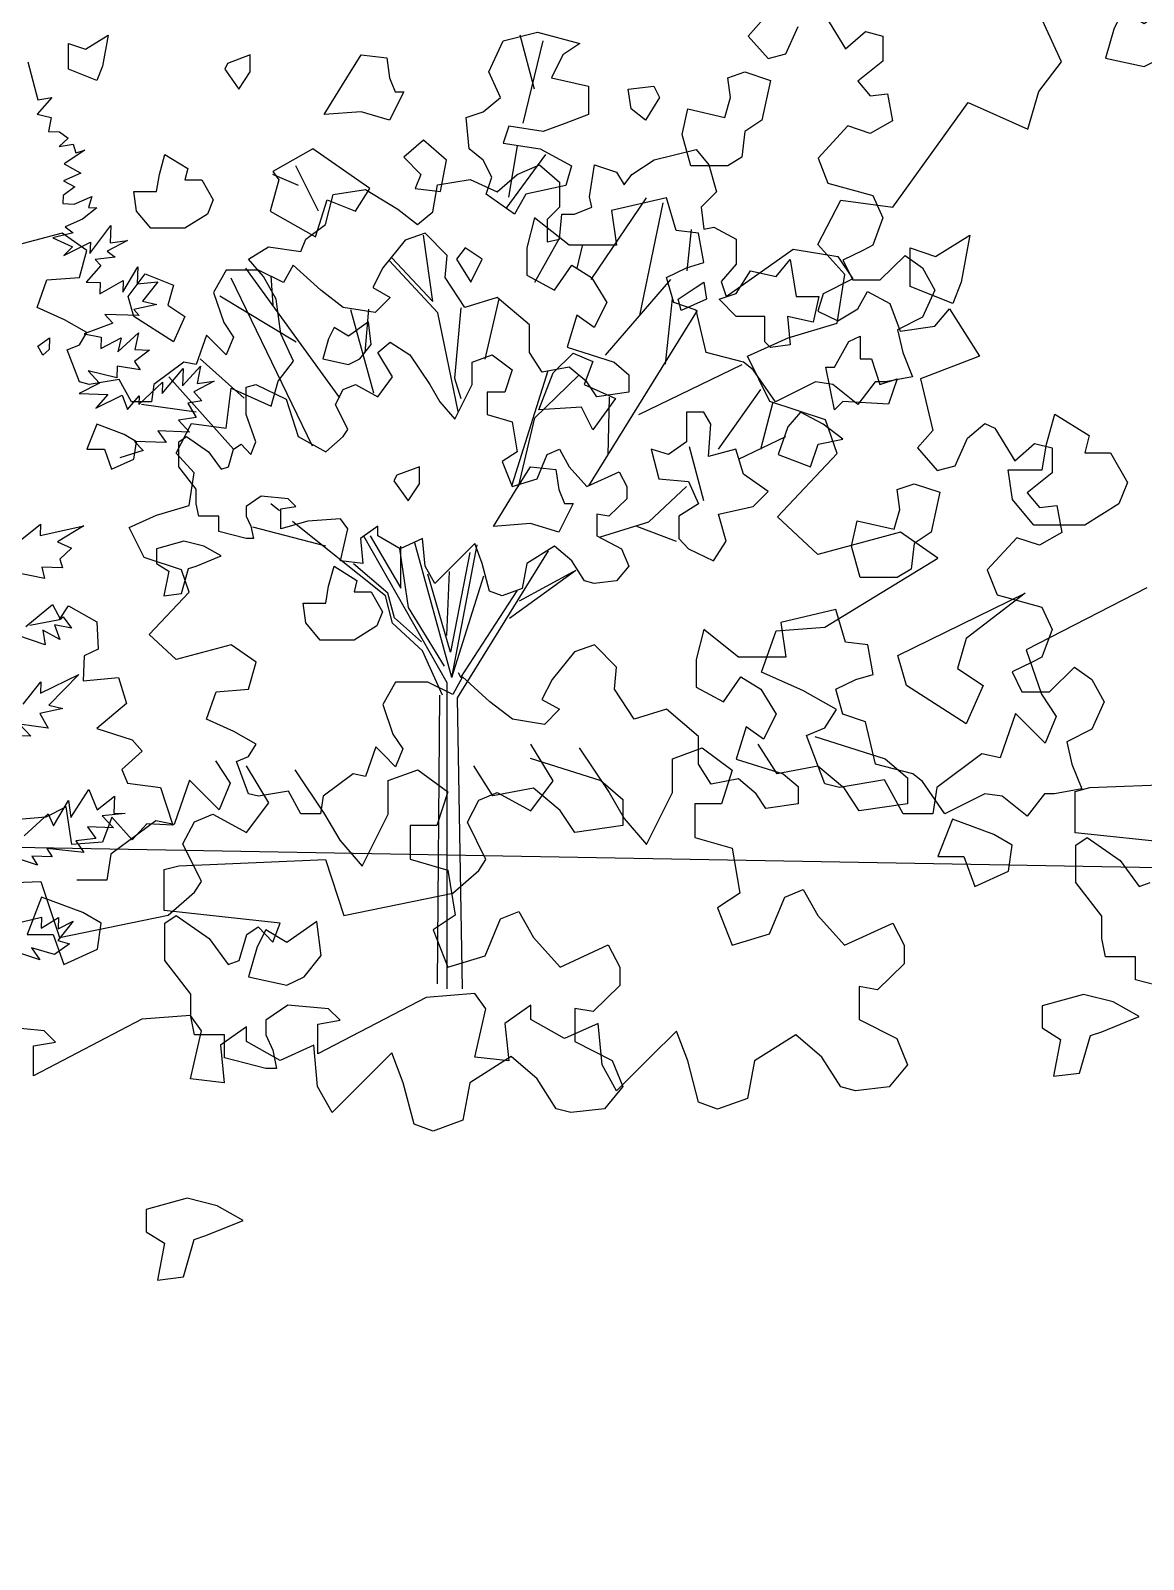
# Model space of a CAD drawing. Header units: inches. Extents: x -11 to 128, y 7 to 56.
# Drawn here: x 19.37 to 19.834, y 22.128 to 22.766 of the extents above; entities that cross this region are included whole.
import ezdxf

# ---------------------------------------------------------------- set-up
doc = ezdxf.new("R2010")
doc.units = ezdxf.units.IN
doc.header["$MEASUREMENT"] = 0
doc.layers.add('CAY', color=94, linetype='Continuous')
doc.layers.add('CAY-3', color=61, linetype='Continuous')
picture_1 = doc.add_image_def('image1.jpg', size_in_pixel=(1680, 1093))

# ---------------------------------------------------------------- blocks, each defined once
blk = doc.blocks.new('A$C76451831')
at = {"layer": 'CAY'}
for p, q in [((5949.7, 1306.8), (5958.9, 1271.5)), ((5972.1, 1273.8), (5958.5, 1258.4)), ((5958.9, 1271.5), (5972.1, 1273.8)), ((5958.5, 1258.4), (5971.5, 1255.2)), ((5971.5, 1255.2), (5968.8, 1242.2)), ((5968.8, 1242.2), (5979.2, 1241.8)), ((5987.1, 1236.1), (5978.7, 1228.2)), ((5979.2, 1241.8), (5987.1, 1236.1)), ((5978.7, 1228.2), (5991.9, 1230.5)), ((6002.6, 1224.7), (5983.6, 1212.2)), ((5991.9, 1230.5), (5994.4, 1222.3)), ((5994.4, 1222.3), (6002.6, 1224.7)), ((5983.6, 1212.2), (5999.1, 1203.5)), ((5999.1, 1203.5), (5983, 1196.4)), ((5983, 1196.4), (5993.3, 1190.6)), ((5982.6, 1182.8), (5982.3, 1175.1)), ((5993.3, 1190.6), (5982.6, 1182.8)), ((5992.7, 1174.7), (6009.3, 1181.8)), ((6009.3, 1181.8), (6006.2, 1171.5)), ((5982.3, 1175.1), (5992.7, 1174.7)), ((6013.9, 1171.3), (6000.4, 1160.8)), ((6006.2, 1171.5), (6013.9, 1171.3)), ((6000.4, 1160.8), (5984.3, 1153.7)), ((5984.3, 1153.7), (5991.8, 1148)), ((6007.4, 1128.9), (6026.9, 1154.9)), ((6026.9, 1154.9), (6026.3, 1138.6)), ((5991.8, 1148), (5973, 1143.2)), ((5973, 1143.2), (5991.3, 1134.9)), ((5983.3, 1127), (6007.8, 1139.3)), ((6007.8, 1139.3), (6007.4, 1128.9)), ((6042.3, 1140.8), (6023.3, 1131)), ((6026.3, 1138.6), (6042.3, 1140.8)), ((5991.3, 1134.9), (5983.3, 1127)), ((6030.9, 1125.3), (6012.2, 1123.3)), ((6012.2, 1123.3), (6017.4, 1117.6)), ((6023.3, 1131), (6030.9, 1125.3)), ((6017.4, 1117.6), (6003.8, 1102.2)), ((6037.9, 1092.9), (6051.8, 1116.4)), ((6051.8, 1116.4), (6051.3, 1100.6)), ((6003.8, 1102.2), (6016.9, 1101.8)), ((6016.5, 1091.4), (6038.3, 1103.8)), ((6016.9, 1101.8), (6016.5, 1091.4)), ((6038.3, 1103.8), (6037.9, 1092.9)), ((6051.3, 1100.6), (6070.4, 1102.6)), ((6070.4, 1102.6), (6056.2, 1084.5)), ((6069.6, 1081.4), (6048.2, 1076.7)), ((6056.2, 1084.5), (6069.6, 1081.4)), ((6053, 1071.1), (6021.3, 1072.2)), ((6021.3, 1072.2), (6028.7, 1064.2)), ((6048.2, 1076.7), (6053, 1071.1)), ((6028.7, 1064.2), (6002.1, 1054.3)), ((6002.1, 1054.3), (6017.8, 1051)), ((6033.2, 1037.3), (6052.4, 1055.2)), ((6052.4, 1055.2), (6049.1, 1039.5)), ((6017.8, 1051), (6017.5, 1040.6)), ((6017.5, 1040.6), (6036.4, 1050.3)), ((6036.4, 1050.3), (6033.2, 1037.3)), ((6062.7, 1039), (6048.8, 1028.6)), ((6049.1, 1039.5), (6062.7, 1039)), ((6032.8, 1024.2), (6032.4, 1013.3)), ((6053.9, 1020.7), (6032.8, 1024.2)), ((6048.8, 1028.6), (6053.9, 1020.7)), ((6093.3, 1005.7), (6110.2, 1024.2)), ((6110.2, 1024.2), (6107, 1008)), ((2228.3, 971.5), (2215.1, 1021.6)), ((2217.8, 939.8), (2236.3, 1016.3)), ((6005.9, 1019.7), (6016.3, 1008.4)), ((6032.4, 1013.3), (6005.9, 1019.7)), ((6052.8, 988.6), (6074.8, 1009.1)), ((6074.5, 998.7), (6093.9, 1022)), ((6074.8, 1009.1), (6074.5, 998.7)), ((6093.9, 1022), (6093.3, 1005.7)), ((6122.9, 1010.1), (6104, 1000.4)), ((6107, 1008), (6122.9, 1010.1)), ((6016.3, 1008.4), (5997.4, 998.7)), ((5997.4, 998.7), (6024.1, 997.7)), ((6024.1, 997.7), (6012.8, 985)), ((6012.8, 985), (6037.3, 997.3)), ((6037.3, 997.3), (6042.2, 983.9)), ((6042.2, 983.9), (6053.1, 996.7)), ((6053.1, 996.7), (6052.8, 988.6)), ((6104, 1000.4), (6111.4, 992)), ((6111.4, 992), (6098.2, 989.7)), ((6098.2, 989.7), (6105.9, 976.3)), ((6105.9, 976.3), (6089.5, 974.1)), ((6089.5, 974.1), (6099.9, 962.9)), ((6078.3, 953.2), (6048.9, 954.2)), ((6048.9, 954.2), (6056.8, 945.8)), ((6070.5, 963.9), (6078.3, 953.2)), ((6099.9, 962.9), (6070.5, 963.9)), ((6056.8, 945.8), (6035.2, 938.9)), ((2201.9, 860.6), (2238.9, 910.7)), ((2204.6, 871.1), (2212.5, 918.7)), ((2027.8, 857.9), (2006.6, 900.2)), ((2009.3, 881.7), (1985.5, 892.2)), ((2281, 794.5), (2332.5, 870.4)), ((2491.6, 827), (2512.8, 868.3)), ((2512.8, 868.3), (2561.2, 861.8)), ((2326.2, 761), (2347.8, 865.6)), ((2370.1, 802.5), (2374.1, 840.9)), ((2134, 774), (2125.3, 835.7)), ((2228.6, 791.9), (2251.7, 832.8)), ((2268, 805.1), (2272.9, 825.9)), ((2516.4, 799.3), (2491.6, 827)), ((2138.7, 763.4), (2093.5, 812.2)), ((2095.8, 814.5), (2134, 774)), ((2022.3, 639.8), (1946.8, 795.6)), ((2047.7, 684.5), (1960.2, 805.1)), ((1985.8, 770.9), (1983.8, 797.9)), ((2509.3, 753.8), (2516.4, 799.3)), ((2294.3, 724.1), (2354.9, 794.5)), ((2007, 736.3), (1936.2, 779.1)), ((2159.9, 768.1), (2154, 702.8)), ((2182.7, 720.5), (2195.7, 776.4)), ((2350.1, 715.8), (2356.4, 776.4)), ((2079.1, 689), (2057.9, 766.3)), ((2071.1, 726.8), (2074.5, 766.9)), ((2157.5, 671.8), (2138.7, 763.4)), ((2278.7, 602.9), (2379.6, 765.8)), ((2463.9, 740.3), (2509.3, 753.8)), ((2426.2, 723.2), (2463.9, 740.3)), ((1958.8, 684.4), (1917.8, 720.8)), ((2325.4, 669), (2421.3, 715.4)), ((2446.8, 681.3), (2426.2, 723.2)), ((1948.8, 636.8), (1888.7, 704)), ((2154, 702.8), (2159.9, 684)), ((2207.6, 603.7), (2240.9, 709.9)), ((2228.7, 665.9), (2269.2, 705.2)), ((2296.7, 631.7), (2297.9, 685.1)), ((2399.3, 636.8), (2438.6, 692.2)), ((1914.2, 671.4), (1863.5, 678.5)), ((2438.6, 636.8), (2450, 680.8)), ((2498.7, 664.2), (2446.8, 681.3)), ((2213.4, 601.8), (2228.7, 665.9)), ((2509.3, 632.9), (2498.7, 664.2)), ((2417.8, 627.7), (2461.8, 648.6)), ((2334.4, 569.5), (2369.4, 602.2)), ((1991.5, 579.5), (1983.4, 586)), ((2041.2, 539.6), (2003.7, 569.7)), ((2289.6, 555.4), (2334.4, 569.5)), ((2034.5, 546.7), (1966.9, 564.4)), ((2147.3, 419.7), (2069.9, 556)), ((2075.8, 556.2), (2104.1, 507.8)), ((2323, 565.2), (2360, 551.4)), ((2102.9, 544.4), (2111.2, 489.7)), ((2104.1, 507.8), (2104.1, 546.7)), ((2151.6, 424.8), (2117.3, 549.9)), ((2168.2, 540.8), (2150.5, 448.4)), ((2151.6, 424.8), (2175, 548.1)), ((2156.8, 405.9), (2241.3, 542.4)), ((2089.9, 500.7), (2041.2, 539.6)), ((2092.3, 503.1), (2060.4, 530.2)), ((2150.5, 448.4), (2129.2, 520.8)), ((2146.9, 463.7), (2149.3, 523.1)), ((2151.6, 424.8), (2181.2, 519.2)), ((2205.1, 479.9), (2266.8, 524.3)), ((2214.5, 496), (2264.5, 523.1)), ((2096.6, 475.1), (2089.9, 500.7)), ((2098.2, 480.3), (2092.3, 503.1)), ((2159.9, 424.8), (2212.2, 505.4)), ((2111.2, 489.7), (2144.6, 435.4)), ((2124.5, 449.6), (2096.6, 475.1)), ((2123.3, 457.8), (2098.2, 480.3)), ((2143, 408.3), (2124.5, 449.6)), ((2157.5, 429.5), (2159.9, 424.8)), ((2147.3, 135.4), (2147.3, 419.7)), ((2138.3, 140.1), (2140.6, 408.3)), ((2161.5, 135.4), (2156.8, 405.9))]:
    blk.add_line(p, q, dxfattribs=at)
for points in [[(2441, 1036.7), (2426.8, 1020.6), (2445.3, 999.7), (2461.8, 1004.1), (2473.2, 1029.6)], [(2498.7, 1039.1), (2517.2, 1008.8), (2535.7, 1024.9), (2551.8, 1020.6), (2551.8, 997.4), (2528.6, 978.9), (2540, 965.1), (2556.1, 967.1), (2560.8, 941.9), (2540, 930.1), (2519.2, 937.2), (2491.7, 907.3), (2500.7, 884.1), (2542.4, 872.7), (2551.8, 851.9), (2542.4, 826.3), (2533.3, 821.6), (2514.8, 812.5), (2523.9, 794.1), (2549.4, 794.1), (2572.6, 816.9), (2588.7, 805.5), (2600.1, 784.6), (2588.7, 759.5), (2565.6, 747.7), (2570.3, 726.8), (2579.3, 704), (2554.2, 699.3), (2544.7, 699.3), (2528.6, 678.5), (2505.4, 696.9), (2489.3, 699.3), (2452.3, 680.8), (2431.5, 710.7), (2422.5, 717.8), (2387.9, 726.8), (2378.5, 766.1), (2357.6, 773.2), (2350.9, 796.4), (2369.4, 805.5), (2385.5, 810.2), (2380.8, 837.7), (2360, 840.1), (2350.9, 870.4), (2299.8, 858.6), (2304.6, 826.3), (2260.5, 826.3), (2228.3, 851.9), (2221.2, 824), (2221.2, 798.4), (2246.8, 784.6), (2262.9, 807.8), (2281.4, 796.4), (2295.5, 773.2), (2283.7, 750), (2267.6, 761.4), (2258.6, 731.5), (2302.2, 717.8), (2316, 706), (2316, 689.9), (2286.1, 685.5), (2277, 699.3), (2260.5, 713.1), (2235.4, 708.3), (2223.6, 726.8), (2223.6, 752.4), (2193.7, 777.9), (2163.8, 768.5), (2145.4, 796.4), (2147.3, 816.9), (2126.9, 837.7), (2108.4, 831), (2087.6, 805.5), (2078.1, 787), (2094.3, 777.9), (2080.5, 763.8), (2050.6, 768.5), (2029.8, 784.6), (2004.2, 807.8), (1995.2, 791.7), (1972, 803.1), (1942.1, 803.1), (1930.3, 782.3), (1939.8, 754.7), (1948.8, 741), (1942.1, 724.5), (1930.3, 736.3), (1923.7, 742.9), (1914.2, 715.4), (1902.8, 717.8), (1874.9, 696.9), (1872.6, 680.8), (1854.1, 680.8), (1842.7, 701.7), (1814.8, 696.9), (1805.7, 699.3), (1794.3, 729.2), (1805.7, 733.9), (1812.8, 745.3), (1792, 757.1), (1766.4, 768.5), (1775.5, 794.1), (1805.7, 796.4), (1812.8, 821.6), (1789.6, 837.7), (1738.5, 824)], [(1750.6, 551.9), (1769.7, 567.1), (1769.3, 556.7), (1810, 565.7), (1785.4, 550.7), (1798.4, 544.8), (1787.6, 534.8), (1790, 526.5), (1771, 527.2), (1773.4, 516.7), (1744.6, 522.7)], [(1755.9, 472), (1780.7, 492.4), (1788.3, 478.5), (1790.7, 481.2), (1798.5, 470.5), (1782.7, 473.7), (1787.7, 460), (1771.7, 468.7), (1773.9, 455), (1747.5, 464.1)], [(1753.4, 400), (1770, 420.7), (1769.7, 410.3), (1805.2, 427.6), (1777.4, 399.1), (1790.4, 396), (1769, 391.3), (1776.7, 377.8), (1750.1, 381.5), (1760.6, 370.2), (1733.8, 371.2)], [(1754.6, 277.5), (1776.6, 298.1), (1781.7, 287), (1795.6, 310.5), (1797.8, 294.6), (1814.6, 320.8), (1822.1, 301.9), (1838.4, 314.5), (1837.8, 298.6), (1848.2, 298.3), (1826.8, 296.3), (1837.3, 285.1), (1813.3, 285.9), (1821.1, 275.2), (1802.5, 273.1), (1809.8, 262), (1775.5, 265.9), (1780.6, 258), (1761.6, 258.7), (1766.8, 250.4), (1730.1, 262.5)], [(1743.6, 195.4), (1770.5, 202.2), (1770.2, 191.8), (1786.4, 201.6), (1786, 191.2), (1799.9, 198.4), (1785.6, 180.3), (1796.4, 177.2), (1782.5, 167.3), (1761.4, 173.5), (1769.1, 162.3), (1732.4, 174.5)], [(5963.8, 1034.3), (5959.1, 1042.6), (5969.8, 1050.4), (5969.4, 1039.5), (5963.8, 1034.3)]]:
    blk.add_lwpolyline(points, dxfattribs=at)
for points in [[(2209.9, 855.3), (2183.5, 873.8), (2188.8, 889.6), (2180.8, 905.5), (2167.6, 916), (2165, 945.1), (2180.8, 950.3), (2196.7, 963.5), (2186.1, 987.3), (2199.3, 1016.3), (2231, 1024.3), (2270.6, 1013.7), (2254.7, 1003.1), (2244.2, 982), (2278.5, 974.1), (2278.5, 947.7), (2257.4, 939.8), (2236.3, 931.9), (2204.6, 937.1), (2199.3, 921.3), (2233.6, 916), (2262.7, 900.2), (2257.4, 881.7), (2220.4, 873.8)], [(1795.5, 989.9), (1795.5, 1013.7), (1811.3, 1008.4), (1832.5, 1021.6), (1827.2, 992.6), (1821.9, 979.4)], [(1943.3, 995.2), (1940.7, 989.9), (1953.9, 971.5), (1964.4, 987.3), (1964.4, 1003.1)], [(2054.1, 982), (2067.3, 1003.1), (2091.1, 1000.5), (2093.7, 982), (2099, 968.8), (2106.9, 968.8), (2093.7, 942.4), (2067.3, 950.3), (2033, 947.7)], [(2365.6, 929.2), (2370.9, 953), (2405.2, 945.1), (2410.4, 963.5), (2407.8, 982), (2423.6, 987.3), (2447.4, 979.4), (2439.5, 942.4), (2423.6, 931.9), (2421, 908.1), (2407.8, 900.2), (2373.5, 900.2)], [(2318.1, 953), (2315.4, 971.5), (2339.2, 974.1), (2344.5, 963.5), (2331.3, 942.4)], [(2141.2, 876.4), (2146.5, 905.5), (2125.4, 923.9), (2106.9, 908.1), (2122.8, 892.2), (2117.5, 879)], [(1903.7, 887), (1919.5, 887), (1930.1, 868.5), (1924.8, 855.3), (1903.7, 842.1), (1872, 842.1), (1858.8, 857.9), (1856.2, 876.4), (1877.3, 876.4), (1880, 892.2), (1885.2, 910.7), (1906.4, 897.5)], [(2062.1, 857.9), (2075.3, 879), (2022.5, 916), (1985.5, 894.9), (1990.8, 887), (1982.9, 857.9), (2025.1, 834.2), (2035.7, 868.5)], [(2577.1, 788.1), (2577.1, 823.8), (2600.8, 815.8), (2632.5, 835.6), (2624.6, 792.1), (2616.7, 772.3)], [(2415.7, 781.4), (2428.9, 802.5), (2452.7, 797.2), (2465.9, 813), (2471.2, 778.7), (2492.3, 778.7), (2487, 755), (2463.2, 760.2), (2465.9, 733.8), (2447.4, 731.2), (2442.1, 736.5), (2442.1, 760.2), (2415.7, 760.2), (2399.9, 776.1)], [(1856.2, 760.2), (1850.9, 778.7), (1866.8, 799.8), (1893.2, 789.3), (1887.9, 770.8), (1903.7, 760.2), (1893.2, 736.5)], [(1999.5, 590.8), (1974.4, 593.1), (1960.6, 583.7), (1960.6, 574.6), (1964.9, 565.2), (1967.3, 553.8), (1960.6, 553.8), (1935.1, 560.5), (1935.1, 574.6), (1916.6, 574.6), (1914.2, 586), (1914.2, 599.8), (1898.1, 620.6), (1898.1, 643.8), (1905.2, 648.6), (1925.6, 634.4), (1937.4, 618.3), (1944.1, 620.6), (1948.8, 636.8), (1955.9, 641.5), (1964.9, 632), (1969.6, 643.8), (1960.6, 669), (1960.6, 694.6), (1969.6, 696.9), (1997.6, 683.2), (2009, 648.6), (2034.5, 634.4), (2050.6, 648.6), (2054.9, 655.2), (2043.5, 678.5), (2050.6, 692.2), (2062, 696.9), (2082.9, 685.5), (2096.6, 704), (2082.9, 726.8), (2094.3, 736.3), (2112.7, 724.5), (2131.2, 696.9), (2140.6, 680.8), (2154.4, 664.7), (2170.5, 696.9), (2170.5, 717.8), (2189, 724.5), (2207.5, 710.7), (2200.8, 689.9), (2184.3, 689.9), (2184.3, 669), (2207.5, 662.3), (2212.2, 634.4), (2198.4, 625.4), (2207.5, 602.2), (2230.7, 609.2), (2240.1, 632), (2251.5, 636.8), (2260.5, 620.6), (2277, 602.2), (2306.9, 615.9), (2314, 602.2), (2314, 590.8), (2297.5, 574.6), (2286.1, 576.6), (2286.1, 556.2), (2309.3, 544.4), (2316, 528.2), (2304.6, 514.5), (2283.7, 512.1), (2274.7, 514.5), (2262.9, 533), (2246.8, 546.7), (2221.2, 530.6), (2216.9, 507.4), (2198.4, 500.7), (2186.6, 505), (2179.9, 530.6), (2172.9, 549.1), (2156.8, 533), (2135.9, 512.1), (2126.9, 528.2), (2124.5, 553.8), (2103.7, 544.4), (2082.9, 556.2), (2082.9, 565.2), (2066.7, 553.8), (2069.1, 530.6), (2048.3, 533), (2054.9, 562.8), (2048.3, 572.3), (2018, 569.9), (1992.8, 562.8), (1992.8, 581.3), (2006.6, 583.7)], [(2392.2, 660), (2385.5, 671.4), (2369.4, 671.4), (2369.4, 643.8), (2352.9, 632), (2336.8, 636.8), (2343.9, 609.2), (2371.4, 606.9), (2380.8, 586), (2362.3, 574.6), (2362.3, 553.8), (2371.4, 544.4), (2394.6, 533), (2406.4, 551.4), (2399.3, 576.6), (2431.5, 583.7), (2445.3, 597.4), (2422.5, 613.6), (2415.4, 636.8), (2389.8, 630.1)], [(2475.5, 671.4), (2463.7, 657.6), (2454.7, 632), (2484.6, 620.6), (2491.7, 641.5), (2514.8, 646.2), (2496.4, 660)], [(1809, 206.5), (1770.6, 220.7), (1757.1, 185.9), (1781.3, 185.9), (1791.3, 158.2), (1822.5, 172.3), (1826.1, 196.5)]]:
    blk.add_lwpolyline(points, close=True, dxfattribs=at)
at = {"layer": 'CAY-3'}
for p, q in [((2717.8, 996.9), (2700.1, 1035.2)), ((2696.6, 969.1), (2717.8, 996.9)), ((2686.6, 934.3), (2696.6, 969.1)), ((2561.2, 861.8), (2631.1, 959.1)), ((2631.1, 959.1), (2686.6, 934.3)), ((6577.4, 899), (6564.2, 949.2)), ((6416.3, 659.8), (6481.8, 639.1)), ((6173.4, 618.5), (6152.8, 652.7)), ((6197.6, 649.2), (6225.3, 607.9)), ((6284.2, 639.1), (6312, 649.2)), ((6312, 649.2), (6339.7, 628.5)), ((6381.5, 625), (6363.8, 652.7)), ((2453.9, 573.9), (2509.3, 632.9)), ((6284.2, 607.9), (6284.2, 639.1)), ((6339.7, 628.5), (6329.6, 597.3)), ((6419.3, 632.1), (6381.5, 625)), ((6444, 611.4), (6419.3, 632.1)), ((6481.8, 639.1), (6502.4, 621.4)), ((6152.8, 590.8), (6173.4, 618.5)), ((6457.6, 590.8), (6444, 611.4)), ((6502.4, 621.4), (6502.4, 597.3)), ((6093.8, 580.2), (6104.4, 600.8)), ((6104.4, 600.8), (6121.5, 607.9)), ((6121.5, 607.9), (6152.8, 590.8)), ((6225.3, 607.9), (6239.4, 583.7)), ((6260.1, 559.5), (6284.2, 607.9)), ((6304.9, 597.3), (6304.9, 566)), ((6329.6, 597.3), (6304.9, 597.3)), ((6502.4, 597.3), (6457.6, 590.8)), ((6239.4, 583.7), (6260.1, 559.5)), ((2491.6, 539.1), (2453.9, 573.9)), ((6110.9, 545.4), (6093.8, 580.2)), ((2568.3, 559.8), (2491.6, 539.1)), ((2603, 535.6), (2568.3, 559.8)), ((6304.9, 566), (6339.7, 556)), ((6339.7, 556), (6346.7, 514.1)), ((5825.7, 539.8), (5961.9, 545.3)), ((5961.9, 545.3), (5979, 493.4)), ((6104.4, 535.3), (6110.9, 545.4)), ((2498.1, 471.6), (2603, 535.6)), ((6080.2, 514.1), (6104.4, 535.3)), ((5979, 493.4), (6080.2, 514.1)), ((6346.7, 514.1), (6326.1, 500.5)), ((6388.6, 510.6), (6405.7, 517.6)), ((6405.7, 517.6), (6419.3, 493.4)), ((2797, 507.9), (2685, 450.4)), ((6326.1, 500.5), (6339.7, 465.7)), ((6374.5, 476.3), (6388.6, 510.6)), ((6419.3, 493.4), (6444, 465.7)), ((6444, 465.7), (6488.8, 486.4)), ((6488.8, 486.4), (6499.5, 465.7)), ((2452.7, 468.1), (2498.1, 471.6)), ((6339.7, 465.7), (6374.5, 476.3)), ((2439.1, 429.8), (2452.7, 468.1)), ((6499.5, 465.7), (6499.5, 448.6)), ((2685, 450.4), (2699.2, 409.1)), ((6499.5, 448.6), (6474.7, 424.4)), ((2477.5, 412.7), (2439.1, 429.8)), ((6457.6, 427.4), (6457.6, 396.7)), ((6474.7, 424.4), (6457.6, 427.4)), ((2508.7, 395), (2477.5, 412.7)), ((6055.5, 417.4), (5954.9, 364.8)), ((6100.9, 420.9), (6055.5, 417.4)), ((6110.9, 406.7), (6100.9, 420.9)), ((2699.2, 409.1), (2712.7, 388.5)), ((5964.9, 406.7), (5927.1, 410.3)), ((5975.5, 396.1), (5964.9, 406.7)), ((6100.9, 361.9), (6110.9, 406.7)), ((6152.8, 410.3), (6128.6, 393.2)), ((6152.8, 396.7), (6152.8, 410.3)), ((2498.1, 377.9), (2508.7, 395)), ((2675.1, 391.3), (2660.8, 350.1)), ((2685, 381.4), (2675.1, 391.3)), ((2712.7, 388.5), (2702.7, 363.7)), ((5954.9, 392.6), (5975.5, 396.1)), ((5954.9, 364.8), (5954.9, 392.6)), ((6128.6, 393.2), (6132.1, 358.4)), ((6184, 379), (6152.8, 396.7)), ((6215.3, 393.2), (6184, 379)), ((6218.8, 354.8), (6215.3, 393.2)), ((6287.8, 386.1), (6263.6, 361.9)), ((6298.4, 358.4), (6287.8, 386.1)), ((6457.6, 396.7), (6492.4, 379)), ((2481, 370.8), (2498.1, 377.9)), ((2498.1, 326), (2481, 370.8)), ((2488.6, 369.9), (2554, 349.3)), ((2702.7, 363.7), (2685, 381.4)), ((6398.6, 382.6), (6360.3, 358.4)), ((6422.8, 361.9), (6398.6, 382.6)), ((6492.4, 379), (6502.4, 354.8)), ((2245.7, 328.6), (2225, 362.9)), ((2269.8, 359.3), (2297.6, 318)), ((2356.5, 349.3), (2384.2, 359.3)), ((2384.2, 359.3), (2411.9, 338.7)), ((2453.8, 335.1), (2436.1, 362.9)), ((6132.1, 358.4), (6100.9, 361.9)), ((6263.6, 361.9), (6232.4, 330.6)), ((6308.4, 320), (6298.4, 358.4)), ((6360.3, 358.4), (6353.8, 323.6)), ((6440.5, 334.2), (6422.8, 361.9)), ((1932.1, 347.2), (1945.6, 326.5)), ((2356.5, 318), (2356.5, 349.3)), ((2491.5, 342.2), (2453.8, 335.1)), ((2516.3, 321.6), (2491.5, 342.2)), ((2554, 349.3), (2574.7, 331.6)), ((2643.7, 353.7), (2601.9, 322.4)), ((2660.8, 350.1), (2643.7, 353.7)), ((6232.4, 330.6), (6218.8, 354.8)), ((6502.4, 354.8), (6485.3, 334.2)), ((1908, 329.4), (1893.8, 288.2)), ((1917.9, 319.4), (1908, 329.4)), ((2225, 300.9), (2245.7, 328.6)), ((2411.9, 338.7), (2401.9, 307.4)), ((2553.5, 329.5), (2511.7, 322.4)), ((2570.6, 298.2), (2553.5, 329.5)), ((2574.7, 331.6), (2574.7, 307.4)), ((2744, 322.4), (2880.2, 328)), ((6454.1, 330.6), (6440.5, 334.2)), ((6485.3, 334.2), (6454.1, 330.6)), ((1935.6, 301.8), (1917.9, 319.4)), ((1945.6, 326.5), (1935.6, 301.8)), ((2176.7, 310.9), (2193.8, 318)), ((2193.8, 318), (2225, 300.9)), ((2297.6, 318), (2311.7, 293.8)), ((2332.3, 269.7), (2356.5, 318)), ((2511.7, 322.4), (2498.1, 326)), ((2529.9, 300.9), (2516.3, 321.6)), ((2601.9, 322.4), (2598.3, 298.2)), ((2730.4, 318.9), (2744, 322.4)), ((2730.4, 280.5), (2730.4, 318.9)), ((6326.1, 313.5), (6308.4, 320)), ((6353.8, 323.6), (6326.1, 313.5)), ((2166.1, 290.3), (2176.7, 310.9)), ((2377.2, 307.4), (2377.2, 276.1)), ((2401.9, 307.4), (2377.2, 307.4)), ((2574.7, 307.4), (2529.9, 300.9)), ((1876.7, 291.7), (1834.8, 260.5)), ((1893.8, 288.2), (1876.7, 291.7)), ((2183.2, 255.5), (2166.1, 290.3)), ((2311.7, 293.8), (2332.3, 269.7)), ((2598.3, 298.2), (2570.6, 298.2)), ((2377.2, 276.1), (2411.9, 266.1)), ((2838.3, 269), (2730.4, 280.5)), ((2731, 269), (2741.6, 276)), ((2741.6, 276), (2772.3, 254.8)), ((1834.8, 260.5), (1831.3, 236.3)), ((2411.9, 266.1), (2419, 224.2)), ((2731, 234.2), (2731, 269)), ((1884.4, 246.4), (1898, 249.9)), ((1884.4, 208.1), (1884.4, 246.4)), ((1898, 249.9), (2034.2, 255.5)), ((2034.2, 255.5), (2051.3, 203.6)), ((2152.5, 224.2), (2176.7, 245.5)), ((2176.7, 245.5), (2183.2, 255.5)), ((2772.3, 254.8), (2790, 230.6)), ((1831.3, 236.3), (1803.5, 236.3)), ((2460.9, 220.7), (2478, 227.8)), ((2478, 227.8), (2491.5, 203.6)), ((2755.2, 202.9), (2731, 234.2)), ((2790, 230.6), (2800, 234.2)), ((2051.3, 203.6), (2152.5, 224.2)), ((2419, 224.2), (2398.4, 210.7)), ((2446.7, 186.5), (2460.9, 220.7)), ((1992.3, 196.5), (1884.4, 208.1)), ((1885, 196.5), (1895.6, 203.6)), ((1895.6, 203.6), (1926.3, 182.3)), ((2398.4, 210.7), (2411.9, 175.9)), ((2491.5, 203.6), (2516.3, 175.9)), ((2755.2, 182.3), (2755.2, 202.9)), ((1885, 161.7), (1885, 196.5)), ((1954, 161.7), (1961.1, 185.9)), ((1961.1, 185.9), (1971.7, 193)), ((1971.7, 193), (1985.3, 178.8)), ((1985.3, 178.8), (1992.3, 196.5)), ((2411.9, 175.9), (2446.7, 186.5)), ((2516.3, 175.9), (2561.1, 196.5)), ((2561.1, 196.5), (2571.7, 175.9)), ((1926.3, 182.3), (1944, 158.2)), ((2571.7, 175.9), (2571.7, 158.8)), ((2758.7, 165.1), (2755.2, 182.3)), ((1909.2, 130.4), (1885, 161.7)), ((1944, 158.2), (1954, 161.7)), ((2571.7, 158.8), (2547, 134.6)), ((2786.4, 165.1), (2758.7, 165.1)), ((2786.4, 143.9), (2786.4, 165.1)), ((2824.7, 133.9), (2786.4, 143.9)), ((1909.2, 109.8), (1909.2, 130.4)), ((2173.1, 131), (2127.7, 127.5)), ((2183.2, 116.9), (2173.1, 131)), ((2529.9, 137.5), (2529.9, 106.9)), ((2547, 134.6), (2529.9, 137.5)), ((1999.4, 120.4), (1978.8, 106.3)), ((2037.1, 116.9), (1999.4, 120.4)), ((2127.7, 127.5), (2027.1, 75)), ((2047.8, 106.3), (2037.1, 116.9)), ((2173.1, 72.1), (2183.2, 116.9)), ((2225, 120.4), (2200.9, 103.3)), ((2225, 106.9), (2225, 120.4)), ((1912.7, 92.7), (1909.2, 109.8)), ((1978.8, 106.3), (1978.8, 92.7)), ((2027.1, 102.7), (2047.8, 106.3)), ((2027.1, 75), (2027.1, 102.7)), ((2200.9, 103.3), (2204.4, 68.5)), ((2256.3, 89.2), (2225, 106.9)), ((2287.5, 103.3), (2256.3, 89.2)), ((2291.1, 65), (2287.5, 103.3)), ((2529.9, 106.9), (2564.7, 89.2)), ((1940.4, 92.7), (1912.7, 92.7)), ((1940.4, 71.5), (1940.4, 92.7)), ((1978.8, 92.7), (1985.3, 78.5)), ((2360.1, 96.2), (2335.9, 72.1)), ((2370.7, 68.5), (2360.1, 96.2)), ((2470.9, 92.7), (2432.6, 68.5)), ((2495.1, 72.1), (2470.9, 92.7)), ((2564.7, 89.2), (2574.7, 65)), ((1978.8, 61.4), (1940.4, 71.5)), ((1985.3, 78.5), (1988.8, 61.4)), ((2204.4, 68.5), (2173.1, 72.1)), ((2335.9, 72.1), (2304.6, 40.8)), ((2512.8, 44.3), (2495.1, 72.1)), ((1988.8, 61.4), (1978.8, 61.4)), ((2304.6, 40.8), (2291.1, 65)), ((2380.7, 30.2), (2370.7, 68.5)), ((2432.6, 68.5), (2426.1, 33.7)), ((2574.7, 65), (2557.6, 44.3)), ((2526.3, 40.8), (2512.8, 44.3)), ((2557.6, 44.3), (2526.3, 40.8)), ((2398.4, 23.7), (2380.7, 30.2)), ((2426.1, 33.7), (2398.4, 23.7))]:
    blk.add_line(p, q, dxfattribs=at)
for points in [[(6263.3, 643), (6251.9, 645.3), (6224, 624.5), (6221.6, 608.3), (6203.1, 608.3), (6191.7, 629.2), (6163.8, 624.5), (6154.8, 626.8), (6143.4, 656.7), (6154.8, 661.4), (6161.9, 672.8), (6141, 684.6), (6115.5, 696), (6124.5, 721.6), (6154.8, 724), (6161.9, 749.1), (6138.7, 765.3), (6087.6, 751.5), (6062.4, 774.7), (6099.4, 814), (6092.3, 834.9), (6057.7, 846.3), (6043.9, 874.2), (6069.1, 885.6), (6099.4, 894.6), (6104.1, 924.9), (6087.6, 943.4), (6101.7, 970.9), (6134, 966.6), (6138.7, 1003.6), (6175.6, 987), (6182.3, 1010.2), (6196.5, 1028.7), (6184.7, 1054.3), (6180.3, 1086.5), (6168.5, 1107.4), (6154.8, 1123.5), (6173.3, 1134.9), (6203.1, 1130.6), (6207.9, 1142), (6226.3, 1155.7), (6233.4, 1183.7), (6263.3, 1188.4), (6293.2, 1169.9), (6311.6, 1155.7), (6325.8, 1167.5), (6330.1, 1192.7), (6360.4, 1197.4), (6385.5, 1186), (6404, 1202.1), (6424.8, 1211.2), (6443.3, 1195.1), (6443.3, 1171.9), (6431.9, 1160.5), (6431.9, 1139.6), (6443.3, 1142), (6445.7, 1165.2), (6457.5, 1165.2), (6473.6, 1171.9), (6471.2, 1181.3), (6475.9, 1211.2), (6496.4, 1204.5), (6503.5, 1192.7), (6510.5, 1202.1), (6531.4, 1215.9), (6570.3, 1225.3), (6582.1, 1211.2), (6589.1, 1186), (6575, 1171.9), (6577.4, 1151.4), (6586.8, 1153.4), (6607.6, 1142), (6607.6, 1118.8), (6593.5, 1102.7), (6598.2, 1088.9), (6660.3, 1132.9), (6702, 1125.9), (6715.7, 1105.4), (6688.2, 1091.2), (6683.5, 1075.1), (6702, 1066.1), (6720.4, 1077.5), (6729.5, 1093.6), (6750.3, 1082.2), (6759.7, 1056.6), (6792, 1061.4), (6805.7, 1077.5), (6833.6, 1033.4), (6778.6, 1012.2), (6790, 964.2), (6775.9, 948.1), (6794.3, 927.3), (6810.8, 931.6), (6822.2, 957.2), (6838.4, 970.9), (6847.8, 966.6), (6866.3, 936.3), (6884.7, 952.4), (6900.9, 948.1), (6900.9, 924.9), (6877.7, 906.4), (6889.1, 892.7), (6905.2, 894.6), (6909.9, 869.5), (6889.1, 857.7), (6868.2, 864.7), (6840.7, 834.9), (6849.8, 811.7), (6891.4, 800.2), (6900.9, 779.4), (6891.4, 753.8), (6882.4, 749.1), (6863.9, 740.1), (6872.9, 721.6), (6898.5, 721.6), (6921.7, 744.4), (6937.8, 733), (6949.2, 712.2), (6937.8, 687), (6914.6, 675.2), (6919.3, 654.4), (6928.4, 631.5), (6903.2, 626.8), (6893.8, 626.8), (6877.7, 606), (6854.5, 624.5), (6838.4, 626.8), (6801.4, 608.3), (6780.6, 638.2), (6771.5, 645.3), (6736.9, 654.4), (6727.5, 693.7), (6706.7, 700.8), (6700, 724), (6718.5, 733), (6734.6, 737.7), (6729.9, 765.3), (6709, 767.6), (6700, 797.9), (6648.9, 786.1), (6653.6, 753.8), (6609.6, 753.8), (6577.4, 779.4), (6570.3, 751.5), (6570.3, 725.9), (6595.8, 712.2), (6611.9, 735.4), (6630.4, 724), (6644.6, 700.8), (6632.8, 677.6), (6616.7, 689), (6607.6, 659.1), (6651.2, 645.3), (6665, 633.5), (6665, 617.4), (6635.1, 613.1), (6626.1, 626.8), (6609.6, 640.6), (6584.4, 635.9), (6572.6, 654.4), (6572.6, 679.9), (6542.8, 705.5), (6512.9, 696), (6494.4, 724), (6496.4, 744.4), (6475.9, 765.3), (6457.5, 758.6), (6436.6, 733), (6427.2, 714.5), (6443.3, 705.5), (6429.6, 691.3), (6399.7, 696), (6378.8, 712.2), (6353.3, 735.4), (6344.3, 719.2), (6321.1, 730.6), (6291.2, 730.6), (6279.4, 709.8), (6288.8, 682.3), (6297.9, 668.5), (6291.2, 652), (6279.4, 663.8), (6272.8, 670.4)], [(6371.5, 1123.4), (6355.7, 1134), (6347.8, 1123.4), (6361, 1102.3)], [(6569.5, 1097), (6577.4, 1102.3), (6580, 1086.5), (6556.3, 1075.9), (6553.6, 1086.5)], [(2826, 1020.1), (2822.1, 1051.8), (2794.4, 1032), (2774.6, 1043.9), (2766.7, 1028), (2758.7, 1000.3), (2794.4, 992.4), (2810.2, 1000.3)], [(6268.6, 1044.2), (6266, 1065.3), (6247.5, 1052.1), (6234.3, 1060.1), (6229, 1049.5), (6223.7, 1031), (6247.5, 1025.7), (6258, 1031)], [(6712, 1046.9), (6722.6, 1052.1), (6722.6, 1031), (6733.1, 1031), (6741, 1007.2), (6756.9, 1012.5), (6748.9, 988.8), (6706.7, 991.4), (6698.8, 983.5), (6690.9, 1023.1), (6698.8, 1023.1)], [(6437.5, 1017.8), (6456, 1036.3), (6474.5, 1028.4), (6466.5, 1007.2), (6495.6, 994), (6474.5, 965), (6463.9, 986.1), (6424.3, 983.5)], [(6292.4, 922.8), (6289.7, 917.5), (6302.9, 899), (6313.5, 914.8), (6313.5, 930.7)], [(6403.2, 909.6), (6416.4, 930.7), (6440.2, 928), (6442.8, 909.6), (6448.1, 896.4), (6456, 896.4), (6442.8, 870), (6416.4, 877.9), (6382.1, 875.2)], [(6714.6, 856.8), (6719.9, 880.5), (6754.2, 872.6), (6759.5, 891.1), (6756.9, 909.6), (6772.7, 914.8), (6796.5, 906.9), (6788.5, 870), (6772.7, 859.4), (6770.1, 835.6), (6756.9, 827.7), (6722.6, 827.7)], [(6252.8, 814.5), (6268.6, 814.5), (6279.2, 796), (6273.9, 782.8), (6252.8, 769.6), (6221.1, 769.6), (6207.9, 785.5), (6205.3, 803.9), (6226.4, 803.9), (6229, 819.8), (6234.3, 838.3), (6255.4, 825.1)], [(2739.4, 633.6), (2763.2, 633.6), (2779, 605.9), (2771.1, 586.1), (2739.4, 566.3), (2691.9, 566.3), (2672.1, 590.1), (2668.1, 617.8), (2699.8, 617.8), (2703.8, 641.6), (2711.7, 669.3), (2743.4, 649.5)], [(1847.4, 650.5), (1821.8, 660), (1812.8, 636.8), (1828.9, 636.8), (1835.6, 618.3), (1856.4, 627.7), (1858.8, 643.8)], [(1921.3, 546.7), (1902.8, 551.4), (1877.3, 544.4), (1877.3, 530.6), (1888.7, 523.5), (1884.3, 500.7), (1900.5, 502.7), (1907.1, 525.9), (1914.2, 528.2), (1937.4, 537.7)], [(2573.8, 417.4), (2565.9, 445.1), (2684, 503), (2629.2, 460.9), (2621.3, 433.2), (2645.1, 417.4), (2629.2, 381.7)], [(6222, 476.6), (6218.1, 508.3), (6190.4, 488.5), (6170.6, 500.4), (6162.6, 484.6), (6154.7, 456.8), (6190.4, 448.9), (6206.2, 456.8)], [(2654.9, 279), (2616.6, 293.2), (2603, 258.3), (2627.2, 258.3), (2637.2, 230.6), (2668.5, 244.8), (2672, 269)], [(6125.5, 244), (6097.8, 251.1), (6059.5, 240.5), (6059.5, 219.9), (6076.6, 209.2), (6070.1, 175), (6094.3, 178), (6104.3, 212.8), (6114.9, 216.3), (6149.7, 230.5)], [(2765.8, 123.3), (2738.1, 130.3), (2699.7, 119.7), (2699.7, 99.1), (2716.8, 88.5), (2710.4, 54.3), (2734.5, 57.2), (2744.6, 92), (2755.2, 95.5), (2790, 109.7)]]:
    blk.add_lwpolyline(points, close=True, dxfattribs=at)
blk.add_lwpolyline([(5951.6, 783.4), (5979, 788.7), (5987.5, 801.3), (6013.8, 786.5), (6014.9, 761.2), (6002.2, 754.9), (6001.2, 731.7), (6033.9, 734.9), (6041.3, 710.6), (6013.8, 687.4), (6046.5, 676.9), (6056, 666.3), (6037, 649.4), (6042.3, 636.8), (6072.9, 632.6), (6084.5, 597.8), (6060.2, 598.8), (6046.5, 584), (6027.6, 605.1), (6019.1, 581.9), (5990.6, 579.8), (5985.4, 614.6), (5966.4, 605.1), (5941.1, 603)], dxfattribs=at)

msp = doc.modelspace()

# ---------------------------------------------------------------- linework, layer by layer
msp.add_line((11.80074, 22.55984), (70.25366, 21.51914))

# ---------------------------------------------------------------- block references
at = {"layer": 'CAY', "xscale": 0.0004489089019145984, "yscale": 0.0004489089019145984, "zscale": 0.0004489089019145984}
for p in [(18.5797, 22.30535), (16.69793, 22.16613)]:
    msp.add_blockref('A$C76451831', p, dxfattribs=at)

# ---------------------------------------------------------------- pictures from other files: only their frames are drawn
image = msp.add_image(picture_1, insert=(12.49661, 7.37723), size_in_units=(74.4025, 48.40591))
image.dxf.flags = 6

doc.saveas('drawing.dxf')
